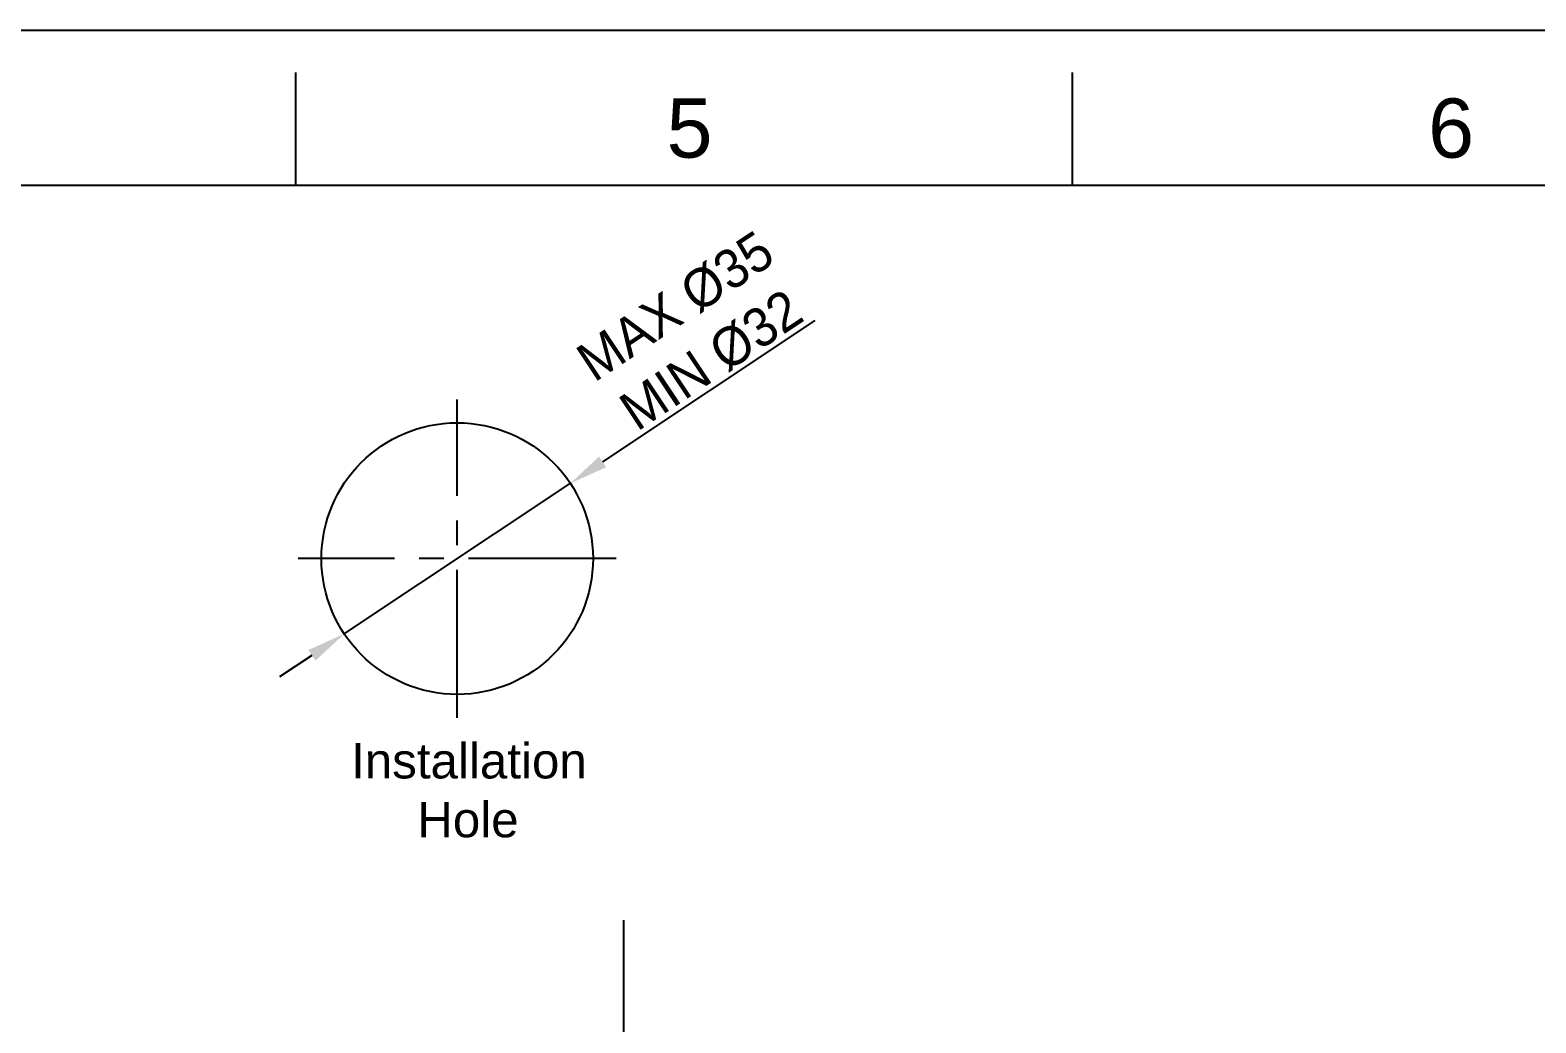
# Model space of a CAD drawing. Extents: x 12060 to 12901, y -16217 to -15623.
# Drawn here: x 12446.1 to 12640.1, y -15750.5 to -15622.6 of the extents above; entities that cross this region are included whole.
import ezdxf

# ---------------------------------------------------------------- set-up
doc = ezdxf.new("R2010")
doc.units = 0
doc.header["$MEASUREMENT"] = 0
doc.linetypes.add('CENTER2', pattern=[28.575, 19.05, -3.175, 3.175, -3.175])
doc.layers.get('0').update_dxf_attribs({"linetype": 'CONTINUOUS'})
for name, color, linetype in [('CENTER', 1, 'CENTER2'), ('DIM', 3, 'CONTINUOUS'), ('FORM', 7, 'CONTINUOUS')]:
    doc.layers.add(name, color=color, linetype=linetype)
doc.styles.get("Standard").update_dxf_attribs({"font": 'arial.ttf'})
doc.dimstyles.new('ISO-25', dxfattribs={"dimtxt": 2.5, "dimasz": 2.5, "dimexe": 1.25, "dimexo": 0.625, "dimtad": 1, "dimdec": 1, "dimtxsty": 'Standard', "dimcen": 2.5, "dimadec": 0, "dimazin": 0, "dimtfac": 1, "dimtdec": 1, "dimtmove": 0, "dimatfit": 3, "dimfxl": 1, "dimarcsym": 0})

# ---------------------------------------------------------------- blocks, each defined once
blk = doc.blocks.new('*D22')
at = {"layer": 'DIM', "color": 3, "lineweight": -2, "transparency": 16777216}
for p, q in [((12547.21, -15659.99), (12519.85, -15678.2)), ((12486.55, -15700.36), (12515.69, -15680.97)), ((12482.39, -15703.13), (12478.22, -15705.9))]:
    blk.add_line(p, q, dxfattribs=at)
at = {"layer": 'DIM', "color": 3, "transparency": 16777216}
for points in [[(12519.39, -15677.51), (12520.31, -15678.89), (12515.69, -15680.97)], [(12481.93, -15702.44), (12482.85, -15703.82), (12486.55, -15700.36)]]:
    blk.add_solid(points, dxfattribs=at)
at = {"layer": 'DIM', "color": 3, "transparency": 16777216, "insert": (12531.56, -15661.63), "char_height": 5, "attachment_point": 5, "rotation": 33.6436}
blk.add_mtext('{\\fMS PGothic|b0|i0|c129|p34;MAX %%C35\\PMIN %%C32}', dxfattribs=at)

msp = doc.modelspace()

# ---------------------------------------------------------------- linework, layer by layer
msp.add_circle((12501.12, -15690.66), 17.5)
at = {"layer": 'CENTER'}
for p, q in [((12501.12, -15711.16), (12501.12, -15670.16)), ((12521.62, -15690.66), (12480.62, -15690.66))]:
    msp.add_line(p, q, dxfattribs=at)
msp.add_lwpolyline([(12522.56, -15737.25), (12522.56, -15851.79)], dxfattribs=at)
at = {"layer": 'FORM', "color": 7, "linetype": 'Continuous'}
for p, q in [((12059.8, -15622.56), (12900.8, -15622.56)), ((12480.3, -15642.59), (12480.3, -15628.03)), ((12580.42, -15642.59), (12580.42, -15628.03)), ((12880.78, -15642.59), (12079.83, -15642.59))]:
    msp.add_line(p, q, dxfattribs=at)

# ---------------------------------------------------------------- texts
at = {"layer": 'DIM', "insert": (12488.05, -15714.44), "char_height": 4.55, "attachment_point": 1}
msp.add_mtext_dynamic_manual_height_columns('\\pi-0.61765;Installation \\P\\pi7.91127;Hole', width=28.1224, gutter_width=12.5, heights=[0], dxfattribs=at)
at = {"layer": 'FORM', "color": 7, "linetype": 'Continuous', "char_height": 7.63, "attachment_point": 5}
for s, insert in [('5', (12531.06, -15635.24)), ('6', (12629.22, -15635.24))]:
    msp.add_mtext_dynamic_manual_height_columns(s, width=50.0595, gutter_width=12.51, heights=[0], dxfattribs=dict(at, insert=insert))

# ---------------------------------------------------------------- dimensions: what is measured, and where the dimension line sits
at = {"layer": 'DIM', "color": 7}
dim = msp.add_diameter_dim_2p(p1=(12486.55, -15700.36), p2=(12515.69, -15680.97), text='{\\fMS PGothic|b0|i0|c129|p34;MAX %%C35\\PMIN %%C32}', dimstyle='ISO-25', override={"dimtxt": 5, "dimasz": 5, "dimcen": 5, "dimclrd": 3, "dimclre": 3, "dimclrt": 3, "dimfxl": 1.25}, dxfattribs=at)
dim.commit()
dim.dimension.update_dxf_attribs({"geometry": '*D22', "text_midpoint": (12531.56, -15661.63)})

doc.saveas('drawing.dxf')
